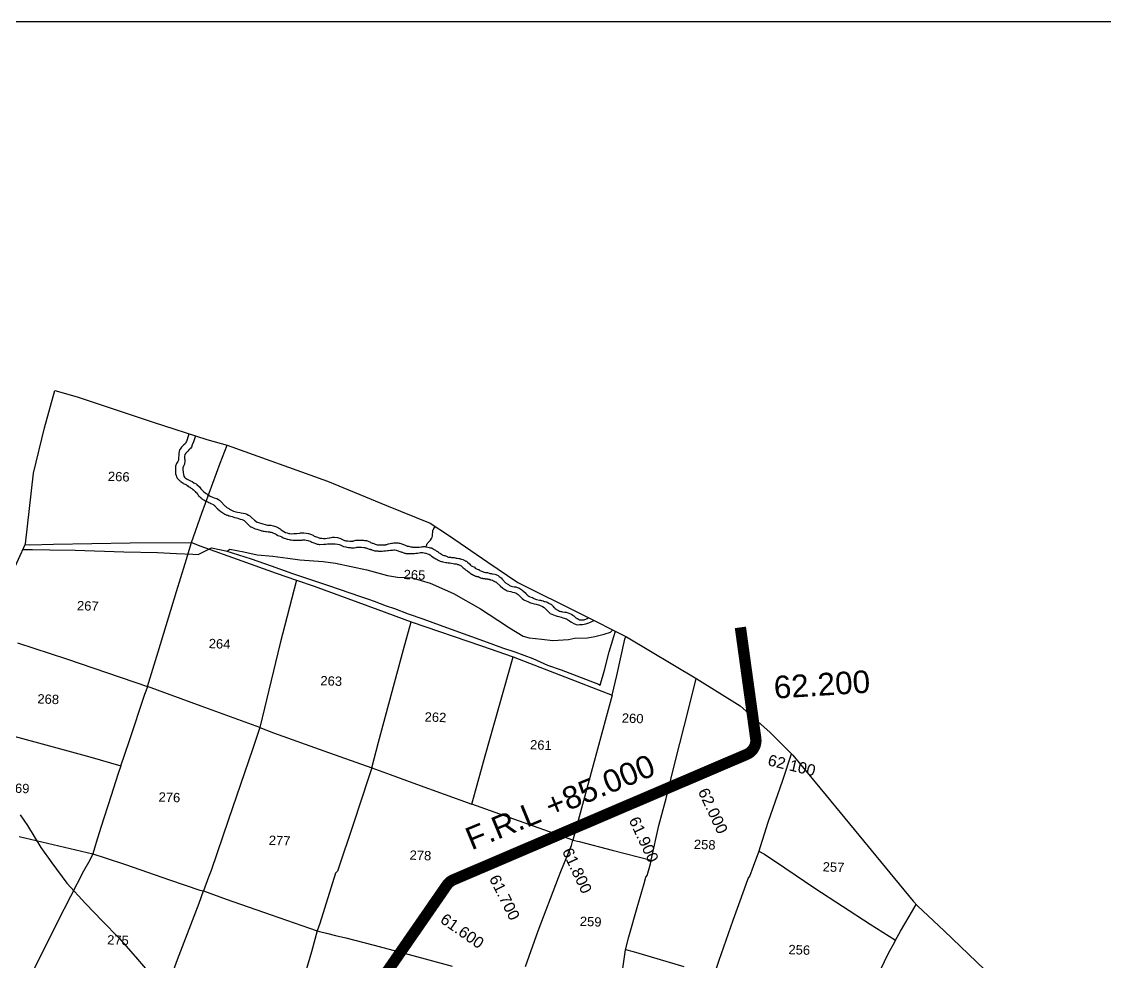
# Model space of a CAD drawing. Header units: inches. Extents: x 341797 to 347342, y 1572885 to 1580736.
# Drawn here: x 344591 to 346030, y 1579486 to 1580736 of the extents above; entities that cross this region are included whole.
import ezdxf

# ---------------------------------------------------------------- set-up
doc = ezdxf.new("R2010")
doc.units = ezdxf.units.IN
doc.header["$MEASUREMENT"] = 0
for name, color, linetype in [('BLOCK', 7, 'Continuous'), ('C LINE COO', 6, 'Continuous'), ('CART TRACK', 51, 'Continuous'), ('PLAT NOS', 6, 'Continuous'), ('PLATS', 6, 'Continuous'), ('ROADS', 2, 'Continuous'), ('STREAMS', 131, 'Continuous'), ('VB', 5, 'Continuous')]:
    doc.layers.add(name, color=color, linetype=linetype)
doc.styles.get("Standard").update_dxf_attribs({"font": 'arial.ttf'})

msp = doc.modelspace()

# ---------------------------------------------------------------- linework, layer by layer
at = {"layer": 'BLOCK', "color": 1, "const_width": 15}
msp.add_lwpolyline([(345545.5, 1579930.7), (345565.9, 1579783.1, -0.338066), (345554, 1579762), (345164.3, 1579595.3, 0.141255), (345155.7, 1579588.3), (345061.2, 1579451.6, 0.137777), (345057.7, 1579441.4), (345047.2, 1579259.5, 0.08756), (345048, 1579252.6), (345197.6, 1578754.8, 0.124025), (345202.6, 1578746.4), (345304.6, 1578644.4, 0.085916), (345310.1, 1578640.5), (345516.7, 1578542.6, -0.034885), (345519.2, 1578541.2), (345627.2, 1578470.2, 0.223091), (345644, 1578467.7), (345797.8, 1578514.6, 0.031626), (345800.2, 1578515.5), (345850.2, 1578538)], format="xyb", dxfattribs=at)
at = {"layer": 'BLOCK', "color": 2}
for p in [(345552.1, 1579882.6), (345565.8, 1579783.5), (345486.4, 1579733.1), (345394.5, 1579693.7), (345302.5, 1579654.4), (345210.6, 1579615.1), (345133.9, 1579556.7)]:
    msp.add_point(p, dxfattribs=at)
at = {"layer": 'C LINE COO', "color": 0}
msp.add_lwpolyline([(341796.7, 1580735.5), (341796.7, 1572884.9), (347341.6, 1572884.9), (347341.6, 1580735.5), (341796.7, 1580735.5)], dxfattribs=at)
at = {"layer": 'CART TRACK'}
for p, q in [((344863.7, 1580032.1), (344867.4, 1580034.5)), ((344867.4, 1580034.5), (344885.9, 1580031.1)), ((344885.9, 1580031.1), (344903.5, 1580027.3)), ((344903.5, 1580027.3), (344924.3, 1580025.2)), ((344924.3, 1580025.2), (344944.4, 1580022.7)), ((344944.4, 1580022.7), (344960.3, 1580020.6)), ((344960.3, 1580020.6), (344991.1, 1580018.4)), ((344991.1, 1580018.4), (345007.6, 1580016)), ((345007.6, 1580016), (345049.4, 1580007.2)), ((345049.4, 1580007.2), (345076.9, 1579999.7)), ((345076.9, 1579999.7), (345089.9, 1579997.3)), ((345089.9, 1579997.3), (345109.7, 1579996.7)), ((345109.7, 1579996.7), (345133.3, 1579989.5)), ((345133.3, 1579989.5), (345164.5, 1579975.8)), ((345164.5, 1579975.8), (345200.1, 1579955.3)), ((345200.1, 1579955.3), (345223.4, 1579940.1)), ((345223.4, 1579940.1), (345238.6, 1579930.1)), ((345238.6, 1579930.1), (345257.1, 1579919.2)), ((345257.1, 1579919.2), (345265.1, 1579916.8)), ((345265.1, 1579916.8), (345281.8, 1579914.9)), ((345317, 1579914.4), (345325.1, 1579916.5)), ((345325.1, 1579916.5), (345342.6, 1579916.7)), ((345342.6, 1579916.7), (345352.1, 1579918.8)), ((345352.1, 1579918.8), (345364.7, 1579921.5)), ((345364.7, 1579921.5), (345372.8, 1579924.4)), ((345372.8, 1579924.4), (345375.9, 1579927.3)), ((345281.8, 1579914.9), (345296.6, 1579913.3)), ((345296.6, 1579913.3), (345317, 1579914.4)), ((344589, 1579681.7), (344598.4, 1579667.4)), ((344598.4, 1579667.4), (344616.2, 1579638.4)), ((344616.2, 1579638.4), (344630.8, 1579617.9)), ((344630.8, 1579617.9), (344650.7, 1579590.8)), ((344650.7, 1579590.8), (344676.2, 1579563.4)), ((344676.2, 1579563.4), (344697.6, 1579540.8)), ((344697.6, 1579540.8), (344720.4, 1579517.9)), ((344720.4, 1579517.9), (344744.8, 1579489.7)), ((344744.8, 1579489.7), (344766, 1579465.2))]:
    msp.add_line(p, q, dxfattribs=at)
at = {"layer": 'PLATS', "color": 0}
for p, q in [((344854.4, 1580148.7), (344863.7, 1580172.7)), ((344830.3, 1580082.6), (344854.4, 1580148.7)), ((344816.2, 1580043.3), (344830.3, 1580082.6)), ((344595.7, 1580040.9), (344601.6, 1580040.5)), ((344601.6, 1580040.5), (344633.1, 1580041.1)), ((344633.1, 1580041.1), (344734.9, 1580043.1)), ((344734.9, 1580043.1), (344816.2, 1580043.3)), ((344807.9, 1580015.7), (344816.2, 1580043.3)), ((344816.2, 1580043.3), (344828.9, 1580038.6)), ((344828.9, 1580038.6), (344883.3, 1580019)), ((344883.3, 1580019), (344929, 1580002.8)), ((344796.3, 1579978.3), (344807.9, 1580015.7)), ((344929, 1580002.8), (344955.8, 1579993.5)), ((344955.8, 1579993.5), (344934.3, 1579909.6)), ((344955.8, 1579993.5), (344979.3, 1579985.5)), ((344772.2, 1579898.3), (344796.3, 1579978.3)), ((344979.3, 1579985.5), (345063.9, 1579954.5)), ((345063.9, 1579954.5), (345108.2, 1579937.9)), ((345098.1, 1579901.5), (345108.2, 1579937.9)), ((345108.2, 1579937.9), (345201.6, 1579906.1)), ((345391.9, 1579915), (345393.3, 1579918.4)), ((344585.1, 1579910.1), (344650.2, 1579888.7)), ((344934.3, 1579909.6), (344907, 1579797.7)), ((345078.6, 1579828.9), (345098.1, 1579901.5)), ((345201.6, 1579906.1), (345243.5, 1579891.5)), ((345381.2, 1579866.9), (345391.9, 1579915)), ((344650.2, 1579888.7), (344757.9, 1579852.1)), ((344757.9, 1579852.1), (344772.2, 1579898.3)), ((345206.6, 1579760), (345243.5, 1579891.5)), ((345243.5, 1579891.5), (345334, 1579856.6)), ((345375.2, 1579840.8), (345381.2, 1579866.9)), ((345476.6, 1579821.4), (345486.7, 1579862.8)), ((344754.6, 1579841.9), (344758.3, 1579852)), ((344829.1, 1579825.9), (344757.9, 1579852.1)), ((345334, 1579856.6), (345375.2, 1579840.8)), ((344733.6, 1579779.1), (344754.6, 1579841.9)), ((345065, 1579778.1), (345078.6, 1579828.9)), ((345375.2, 1579840.8), (345367.2, 1579811.3)), ((344907, 1579797.7), (344829.1, 1579825.9)), ((345459.5, 1579753.9), (345476.6, 1579821.4)), ((345367.2, 1579811.3), (345350.1, 1579747.8)), ((344558.6, 1579792.1), (344613.1, 1579777.2)), ((344907, 1579797.7), (344897.6, 1579768.3)), ((344907, 1579797.7), (344925.5, 1579790.7)), ((344925.5, 1579790.7), (344992.1, 1579766.7)), ((344613.1, 1579777.2), (344681.2, 1579758.5)), ((344722.6, 1579746.8), (344733.6, 1579779.1)), ((345056, 1579743.9), (345065, 1579778.1)), ((344681.2, 1579758.5), (344722.6, 1579746.8)), ((344897.6, 1579768.3), (344865.5, 1579675.4)), ((344992.1, 1579766.7), (345056, 1579743.9)), ((345188.9, 1579696), (345206.6, 1579760)), ((345601.8, 1579727.9), (345613.4, 1579762.7)), ((344722.6, 1579746.8), (344718.5, 1579735)), ((345056, 1579743.9), (345051.5, 1579730.7)), ((345056, 1579743.9), (345080.2, 1579735.4)), ((345350.1, 1579747.8), (345322.9, 1579647.9)), ((345447, 1579703.5), (345459.5, 1579753.9)), ((344718.5, 1579735), (344709.7, 1579707.2)), ((345051.5, 1579730.7), (345031.4, 1579670.3)), ((345080.2, 1579735.4), (345115.4, 1579722.4)), ((345115.4, 1579722.4), (345188.9, 1579696)), ((345582.5, 1579671.7), (345601.8, 1579727.9)), ((344709.7, 1579707.2), (344696, 1579664.8)), ((345437.3, 1579667.5), (345447, 1579703.5)), ((345238.3, 1579678.3), (345188.9, 1579696)), ((344865.5, 1579675.4), (344842.5, 1579607.6)), ((345322.9, 1579647.9), (345238.3, 1579678.3)), ((345569.9, 1579632.6), (345582.5, 1579671.7)), ((344696, 1579664.8), (344690, 1579644.9)), ((345031.4, 1579670.3), (345010.3, 1579606.6)), ((345427, 1579621.3), (345437.3, 1579667.5)), ((344587.5, 1579653), (344685.2, 1579630)), ((344690, 1579644.9), (344685.2, 1579630)), ((345321.1, 1579640.9), (345322.9, 1579647.9)), ((345322.9, 1579647.9), (345331.4, 1579646.3)), ((345331.4, 1579646.3), (345375.3, 1579634.5)), ((344685.2, 1579630), (344681.3, 1579621.2)), ((344685.2, 1579630), (344701.8, 1579624.5)), ((345307, 1579606.3), (345321.1, 1579640.9)), ((345375.3, 1579634.5), (345427, 1579621.3)), ((345562.8, 1579613.3), (345569.9, 1579632.6)), ((345570.2, 1579633.4), (345577.5, 1579629.3)), ((345577.5, 1579629.3), (345604.6, 1579611.3)), ((344681.3, 1579621.2), (344672.9, 1579606.8)), ((344701.8, 1579624.5), (344728.8, 1579615.5)), ((344728.8, 1579615.5), (344787.2, 1579595.2)), ((345421.8, 1579601.1), (345426.1, 1579616.4)), ((345426.1, 1579616.4), (345427, 1579621.3)), ((345558, 1579600.2), (345562.8, 1579613.3)), ((344672.9, 1579606.8), (344638.3, 1579539.5)), ((344839.1, 1579598.9), (344832.5, 1579580.5)), ((344842.5, 1579607.6), (344839.1, 1579598.9)), ((345007.7, 1579604.1), (344986.8, 1579537.4)), ((345010.3, 1579606.6), (345007.7, 1579604.1)), ((345303.7, 1579598.2), (345307, 1579606.3)), ((345417.7, 1579590.5), (345420.1, 1579598.7)), ((345420.1, 1579598.7), (345421.8, 1579601.1)), ((345556, 1579596.9), (345558, 1579600.2)), ((345604.6, 1579611.3), (345644.2, 1579584.3)), ((344787.2, 1579595.2), (344827.6, 1579581.7)), ((345277, 1579527.3), (345303.7, 1579598.2)), ((345408.4, 1579558.4), (345417.7, 1579590.5)), ((345551, 1579583.3), (345556, 1579596.9)), ((345644.2, 1579584.3), (345717.9, 1579536.3)), ((344826.7, 1579564.4), (344832.5, 1579580.5)), ((344827.6, 1579581.7), (344832.5, 1579580.5)), ((344832.5, 1579580.5), (344862.6, 1579569.5)), ((345536.1, 1579541.5), (345551, 1579583.3)), ((344797.9, 1579489.5), (344826.7, 1579564.4)), ((344862.6, 1579569.5), (344922.1, 1579548.9)), ((345397.4, 1579519.5), (345408.4, 1579558.4)), ((345769.5, 1579546.7), (345778.8, 1579562.7)), ((344922.1, 1579548.9), (344983.5, 1579527.4)), ((345517.5, 1579488.5), (345536.1, 1579541.5)), ((345758.1, 1579527.2), (345769.5, 1579546.7)), ((344638.3, 1579539.5), (344600, 1579461.9)), ((344983.5, 1579527.4), (344975.6, 1579499.5)), ((344986.8, 1579537.4), (344983.5, 1579527.4)), ((344983.5, 1579527.4), (344986.4, 1579526.6)), ((345260, 1579480), (345277, 1579527.3)), ((345717.9, 1579536.3), (345751.4, 1579514.9)), ((345751.4, 1579514.9), (345758.1, 1579527.2)), ((344986.4, 1579526.6), (344995.8, 1579524.6)), ((344995.8, 1579524.6), (345007.8, 1579521.4)), ((345007.8, 1579521.4), (345021.3, 1579518.3)), ((345021.3, 1579518.3), (345057.2, 1579509)), ((345392.9, 1579502.2), (345397.4, 1579519.5)), ((345742.4, 1579497.7), (345750.5, 1579513.1)), ((345750.5, 1579513.1), (345751.4, 1579514.9)), ((344975.6, 1579499.5), (344953.8, 1579424.8)), ((345057.2, 1579509), (345105.7, 1579496.1)), ((345384.1, 1579440.4), (345392.9, 1579502.2)), ((345393, 1579502.8), (345403.2, 1579500.2)), ((345403.2, 1579500.2), (345470.5, 1579480.3)), ((344766, 1579404), (344797.9, 1579489.5)), ((345105.7, 1579496.1), (345162.7, 1579480.6)), ((345510.2, 1579467.7), (345517.5, 1579488.5)), ((345731.8, 1579475.5), (345742.4, 1579497.7))]:
    msp.add_line(p, q, dxfattribs=at)
at = {"layer": 'ROADS', "color": 1}
for p, q in [((344592.7, 1580034.3), (344605.1, 1580034.1)), ((344605.1, 1580034.1), (344628.3, 1580033.8)), ((344628.3, 1580033.8), (344662.1, 1580033.3)), ((344662.1, 1580033.3), (344726.7, 1580031.3)), ((344726.7, 1580031.3), (344771.3, 1580030.1)), ((344825.3, 1580027.5), (344843, 1580036.4)), ((344843, 1580036.4), (344861.9, 1580032.6)), ((344861.9, 1580032.6), (344895.8, 1580021.9)), ((344771.3, 1580030.1), (344796.6, 1580028.9)), ((344796.6, 1580028.9), (344818.1, 1580027.8)), ((344818.1, 1580027.8), (344825.3, 1580027.5)), ((344895.8, 1580021.9), (344922.1, 1580012.4)), ((344922.1, 1580012.4), (344950.5, 1580002.1)), ((344950.5, 1580002.1), (344998.5, 1579986.4)), ((344998.5, 1579986.4), (345040.9, 1579971.9)), ((345040.9, 1579971.9), (345051.5, 1579968.3)), ((345051.5, 1579968.3), (345059.1, 1579965.5)), ((345059.1, 1579965.5), (345075.1, 1579959.4)), ((345075.1, 1579959.4), (345085.9, 1579955.7)), ((345085.9, 1579955.7), (345104.3, 1579948.9)), ((345104.3, 1579948.9), (345123.8, 1579942.1)), ((345123.8, 1579942.1), (345150.2, 1579932.1)), ((345150.2, 1579932.1), (345188.5, 1579918.5)), ((345188.5, 1579918.5), (345209.1, 1579910.9)), ((345371.2, 1579898.1), (345377.3, 1579918.8)), ((345377.3, 1579918.8), (345379.4, 1579925.5)), ((345209.1, 1579910.9), (345229.3, 1579903.5)), ((345229.3, 1579903.5), (345245.9, 1579898.1)), ((345245.9, 1579898.1), (345269.7, 1579889.2)), ((345269.7, 1579889.2), (345289.2, 1579880.7)), ((345364.9, 1579873.7), (345371.2, 1579898.1)), ((345289.2, 1579880.7), (345307.3, 1579874.2)), ((345307.3, 1579874.2), (345333.9, 1579864.1)), ((345359.2, 1579854.1), (345364.9, 1579873.7)), ((345333.9, 1579864.1), (345356.9, 1579855.4)), ((345356.9, 1579855.4), (345359.2, 1579854.1))]:
    msp.add_line(p, q, dxfattribs=at)
at = {"layer": 'STREAMS'}
for p, q in [((344808, 1580174.7), (344805.8, 1580172.6)), ((344808.8, 1580176.2), (344808, 1580174.7)), ((344809.6, 1580177.8), (344808.8, 1580176.2)), ((344810.8, 1580180.5), (344809.6, 1580177.8)), ((344813, 1580188), (344810.8, 1580180.5)), ((344818.9, 1580177.3), (344817.4, 1580173.1)), ((344821.9, 1580185.1), (344818.9, 1580177.3)), ((344799.7, 1580162), (344799.5, 1580159.5)), ((344800.1, 1580164.5), (344799.7, 1580162)), ((344800.6, 1580166.7), (344800.1, 1580164.5)), ((344801.3, 1580167.6), (344800.6, 1580166.7)), ((344803, 1580170), (344801.3, 1580167.6)), ((344804.1, 1580171.1), (344803, 1580170)), ((344805.8, 1580172.6), (344804.1, 1580171.1)), ((344807.6, 1580160.3), (344807.2, 1580157.9)), ((344809, 1580162.1), (344807.6, 1580160.3)), ((344810.2, 1580163.4), (344809, 1580162.1)), ((344811.7, 1580164.9), (344810.2, 1580163.4)), ((344812.9, 1580166.4), (344811.7, 1580164.9)), ((344813.7, 1580166.9), (344812.9, 1580166.4)), ((344814.4, 1580167.8), (344813.7, 1580166.9)), ((344815.4, 1580169), (344814.4, 1580167.8)), ((344816.2, 1580170.2), (344815.4, 1580169)), ((344817.4, 1580173.1), (344816.2, 1580170.2)), ((344795.6, 1580146.3), (344795.3, 1580145)), ((344796.2, 1580147.3), (344795.6, 1580146.3)), ((344796.7, 1580148.6), (344796.2, 1580147.3)), ((344798.1, 1580151), (344796.7, 1580148.6)), ((344799, 1580153.1), (344798.1, 1580151)), ((344799.5, 1580159.5), (344799, 1580155.8)), ((344799, 1580155.8), (344799, 1580153.1)), ((344806.9, 1580147.4), (344806, 1580144.8)), ((344807.6, 1580152.2), (344806.9, 1580147.4)), ((344807.2, 1580157.9), (344807.1, 1580156.7)), ((344807.1, 1580156.7), (344807.3, 1580155.1)), ((344807.3, 1580155.1), (344807.4, 1580153.9)), ((344807.4, 1580153.9), (344807.6, 1580152.2)), ((344795.3, 1580145), (344795.1, 1580141.9)), ((344795.1, 1580141.9), (344795.1, 1580139.8)), ((344795.1, 1580139.8), (344795.1, 1580137.4)), ((344795.1, 1580137.4), (344795.2, 1580135.6)), ((344795.2, 1580135.6), (344795.3, 1580134.6)), ((344795.3, 1580134.6), (344796.2, 1580132.6)), ((344796.2, 1580132.6), (344796.6, 1580130.9)), ((344806, 1580144.8), (344804.9, 1580142.9)), ((344804.9, 1580142.9), (344804.9, 1580141.1)), ((344804.9, 1580141.1), (344804.9, 1580140.3)), ((344804.9, 1580140.3), (344805.2, 1580136.7)), ((344805.2, 1580136.7), (344805.8, 1580133.9)), ((344805.8, 1580133.9), (344806.2, 1580131.6)), ((344806.2, 1580131.6), (344807.2, 1580130.5)), ((344796.6, 1580130.9), (344797, 1580130.2)), ((344797, 1580130.2), (344797.5, 1580129.1)), ((344797.5, 1580129.1), (344797.8, 1580128.6)), ((344797.8, 1580128.6), (344798.7, 1580127.7)), ((344798.7, 1580127.7), (344800.1, 1580126.3)), ((344800.1, 1580126.3), (344800.8, 1580125.4)), ((344800.8, 1580125.4), (344801.7, 1580124.9)), ((344801.7, 1580124.9), (344802.1, 1580124.5)), ((344802.1, 1580124.5), (344804.5, 1580122.8)), ((344804.5, 1580122.8), (344805.7, 1580122.2)), ((344805.7, 1580122.2), (344806.4, 1580121.6)), ((344806.4, 1580121.6), (344807.8, 1580121.1)), ((344807.2, 1580130.5), (344808.2, 1580129.6)), ((344807.8, 1580121.1), (344809.6, 1580120)), ((344808.2, 1580129.6), (344809.4, 1580128.5)), ((344809.4, 1580128.5), (344810.7, 1580127.7)), ((344809.6, 1580120), (344810.3, 1580119.4)), ((344810.3, 1580119.4), (344810.9, 1580119)), ((344810.7, 1580127.7), (344815.3, 1580125.3)), ((344810.9, 1580119), (344812.2, 1580118)), ((344812.2, 1580118), (344813.2, 1580117.4)), ((344813.2, 1580117.4), (344815, 1580116.4)), ((344815.3, 1580125.3), (344817.3, 1580124.4)), ((344817.3, 1580124.4), (344819.6, 1580122.8)), ((344819.6, 1580122.8), (344820.6, 1580122.4)), ((344820.6, 1580122.4), (344822.8, 1580121.4)), ((344822.8, 1580121.4), (344823.7, 1580120.7)), ((344823.7, 1580120.7), (344827, 1580117.4)), ((344827, 1580117.4), (344828.1, 1580115.9)), ((344815, 1580116.4), (344815.6, 1580115.8)), ((344815.6, 1580115.8), (344816.9, 1580115.2)), ((344816.9, 1580115.2), (344817.6, 1580114.5)), ((344817.6, 1580114.5), (344817.9, 1580114.1)), ((344817.9, 1580114.1), (344818.7, 1580113.7)), ((344818.7, 1580113.7), (344819.5, 1580113)), ((344819.5, 1580113), (344819.8, 1580112.7)), ((344819.8, 1580112.7), (344821.4, 1580111.2)), ((344821.4, 1580111.2), (344822.3, 1580110.1)), ((344822.3, 1580110.1), (344822.9, 1580109.3)), ((344822.9, 1580109.3), (344824.5, 1580107.6)), ((344824.5, 1580107.6), (344825.2, 1580106.6)), ((344825.2, 1580106.6), (344825.9, 1580105.7)), ((344825.9, 1580105.7), (344826.2, 1580105.2)), ((344826.2, 1580105.2), (344827.1, 1580104.6)), ((344827.1, 1580104.6), (344827.9, 1580103.9)), ((344827.9, 1580103.9), (344829.5, 1580102.3)), ((344828.1, 1580115.9), (344829, 1580114.7)), ((344829, 1580114.7), (344830.6, 1580112.9)), ((344830.6, 1580112.9), (344831.3, 1580112)), ((344831.3, 1580112), (344832.6, 1580110.9)), ((344832.6, 1580110.9), (344835.7, 1580108.5)), ((344835.7, 1580108.5), (344836.6, 1580108)), ((344836.6, 1580108), (344837.8, 1580107.1)), ((344837.8, 1580107.1), (344839.8, 1580106.1)), ((344839.8, 1580106.1), (344841.4, 1580104.9)), ((344841.4, 1580104.9), (344844.2, 1580103.7)), ((344844.2, 1580103.7), (344846.7, 1580102.7)), ((344846.7, 1580102.7), (344849.9, 1580102.1)), ((344829.5, 1580102.3), (344830.2, 1580101.5)), ((344830.2, 1580101.5), (344830.9, 1580101)), ((344830.9, 1580101), (344831.5, 1580100.7)), ((344831.5, 1580100.7), (344832.6, 1580100.2)), ((344832.6, 1580100.2), (344833, 1580099.9)), ((344833, 1580099.9), (344833.7, 1580099.4)), ((344833.7, 1580099.4), (344834.6, 1580098.8)), ((344834.6, 1580098.8), (344836.1, 1580098.3)), ((344836.1, 1580098.3), (344836.7, 1580098)), ((344836.7, 1580098), (344838.1, 1580097.4)), ((344838.1, 1580097.4), (344839.3, 1580096.7)), ((344839.3, 1580096.7), (344840.6, 1580096.2)), ((344840.6, 1580096.2), (344841.2, 1580095.9)), ((344841.2, 1580095.9), (344842.3, 1580095.5)), ((344842.3, 1580095.5), (344844.3, 1580094.6)), ((344844.3, 1580094.6), (344845.4, 1580093.8)), ((344845.4, 1580093.8), (344845.7, 1580093.4)), ((344845.7, 1580093.4), (344846.5, 1580092.9)), ((344846.5, 1580092.9), (344847.1, 1580092.4)), ((344847.1, 1580092.4), (344847.5, 1580092)), ((344847.5, 1580092), (344848.6, 1580091)), ((344848.6, 1580091), (344849.4, 1580089.9)), ((344849.4, 1580089.9), (344850.2, 1580089.1)), ((344849.9, 1580102.1), (344852.4, 1580100.6)), ((344850.2, 1580089.1), (344850.8, 1580088.5)), ((344850.8, 1580088.5), (344851.5, 1580087.8)), ((344852.4, 1580100.6), (344853.5, 1580099.8)), ((344853.5, 1580099.8), (344854.8, 1580098.2)), ((344854.8, 1580098.2), (344855.8, 1580097.5)), ((344855.8, 1580097.5), (344860.5, 1580092.4)), ((344860.5, 1580092.4), (344861.5, 1580091.6)), ((344861.5, 1580091.6), (344862.7, 1580090.6)), ((344862.7, 1580090.6), (344863.2, 1580090.2)), ((344863.2, 1580090.2), (344865.8, 1580088.6)), ((344865.8, 1580088.6), (344867, 1580087.9)), ((344851.5, 1580087.8), (344853.2, 1580086.4)), ((344853.2, 1580086.4), (344853.7, 1580085.9)), ((344853.7, 1580085.9), (344854.9, 1580084.9)), ((344854.9, 1580084.9), (344855.2, 1580084.5)), ((344855.2, 1580084.5), (344857.9, 1580082.7)), ((344857.9, 1580082.7), (344859.4, 1580082)), ((344859.4, 1580082), (344860.9, 1580081.1)), ((344860.9, 1580081.1), (344863.4, 1580080)), ((344863.4, 1580080), (344864.6, 1580079.7)), ((344864.6, 1580079.7), (344866.2, 1580079.1)), ((344866.2, 1580079.1), (344867, 1580078.8)), ((344867, 1580087.9), (344872.4, 1580085.3)), ((344867, 1580078.8), (344870.3, 1580078)), ((344870.3, 1580078), (344872.5, 1580077.1)), ((344872.4, 1580085.3), (344875.5, 1580084.3)), ((344872.5, 1580077.1), (344874.1, 1580076.8)), ((344874.1, 1580076.8), (344876.2, 1580076.2)), ((344875.5, 1580084.3), (344877.5, 1580083.7)), ((344876.2, 1580076.2), (344877.9, 1580075.8)), ((344877.5, 1580083.7), (344880.5, 1580083.2)), ((344877.9, 1580075.8), (344880.9, 1580074.6)), ((344880.5, 1580083.2), (344882.5, 1580083)), ((344880.9, 1580074.6), (344883.6, 1580074.1)), ((344882.5, 1580083), (344887.7, 1580082.1)), ((344883.6, 1580074.1), (344884.4, 1580073.6)), ((344884.4, 1580073.6), (344886.2, 1580072.5)), ((344887.7, 1580082.1), (344890, 1580081.1)), ((344890, 1580081.1), (344892.1, 1580079.9)), ((344892.1, 1580079.9), (344894.1, 1580078.7)), ((344894.1, 1580078.7), (344896.2, 1580076.8)), ((344896.2, 1580076.8), (344900.2, 1580073.2)), ((344886.2, 1580072.5), (344887.8, 1580071.3)), ((344887.8, 1580071.3), (344890.8, 1580068.1)), ((344890.8, 1580068.1), (344892.1, 1580066.8)), ((344892.1, 1580066.8), (344892.9, 1580065.9)), ((344892.9, 1580065.9), (344895, 1580064.4)), ((344895, 1580064.4), (344895.7, 1580064.1)), ((344895.7, 1580064.1), (344897.3, 1580063.4)), ((344897.3, 1580063.4), (344899.2, 1580062.6)), ((344899.2, 1580062.6), (344900.9, 1580061.6)), ((344900.2, 1580073.2), (344902, 1580071.7)), ((344900.9, 1580061.6), (344903.1, 1580061)), ((344902, 1580071.7), (344903.6, 1580070.6)), ((344903.1, 1580061), (344904.5, 1580060.6)), ((344903.6, 1580070.6), (344906.7, 1580069.5)), ((344904.5, 1580060.6), (344905.9, 1580060.1)), ((344905.9, 1580060.1), (344907.5, 1580059.7)), ((344906.7, 1580069.5), (344911, 1580068.1)), ((344907.5, 1580059.7), (344909.4, 1580059.1)), ((344911, 1580068.1), (344914.3, 1580067.2)), ((344914.3, 1580067.2), (344917.4, 1580066.7)), ((344917.4, 1580066.7), (344920.1, 1580066.4)), ((344920.1, 1580066.4), (344921.7, 1580066.3)), ((344921.7, 1580066.3), (344925, 1580065.6)), ((344925, 1580065.6), (344926.8, 1580065)), ((344926.8, 1580065), (344929.5, 1580064.5)), ((344929.5, 1580064.5), (344932.2, 1580062.9)), ((344932.2, 1580062.9), (344933.3, 1580062)), ((344933.3, 1580062), (344934.3, 1580061.5)), ((344934.3, 1580061.5), (344935.6, 1580060.5)), ((344935.6, 1580060.5), (344939.1, 1580058.3)), ((345137.1, 1580059.6), (345137.5, 1580060.8)), ((345137.1, 1580058.7), (345137.1, 1580059.6)), ((345137.5, 1580060.8), (345138.1, 1580061.5)), ((345138.1, 1580061.5), (345138.5, 1580062.2)), ((345138.5, 1580062.2), (345140.2, 1580064.7)), ((344909.4, 1580059.1), (344910.5, 1580058.9)), ((344910.5, 1580058.9), (344911.7, 1580058.7)), ((344911.7, 1580058.7), (344913, 1580058.4)), ((344913, 1580058.4), (344914.7, 1580058.2)), ((344914.7, 1580058.2), (344916.2, 1580058)), ((344916.2, 1580058), (344918.1, 1580057.8)), ((344918.1, 1580057.8), (344919.2, 1580057.8)), ((344919.2, 1580057.8), (344920.1, 1580057.6)), ((344920.1, 1580057.6), (344921.1, 1580057.4)), ((344921.1, 1580057.4), (344921.6, 1580057.2)), ((344921.6, 1580057.2), (344922.1, 1580057)), ((344922.1, 1580057), (344923.4, 1580056.8)), ((344923.4, 1580056.8), (344925.3, 1580055.9)), ((344925.3, 1580055.9), (344927.8, 1580055)), ((344927.8, 1580055), (344929.2, 1580054)), ((344929.2, 1580054), (344931.2, 1580053)), ((344931.2, 1580053), (344934.1, 1580051.7)), ((344934.1, 1580051.7), (344936.3, 1580050.8)), ((344936.3, 1580050.8), (344938.1, 1580049.6)), ((344938.1, 1580049.6), (344939.3, 1580049.3)), ((344939.1, 1580058.3), (344941.4, 1580056.6)), ((344939.3, 1580049.3), (344941.1, 1580048.8)), ((344941.1, 1580048.8), (344942.3, 1580048.5)), ((344941.4, 1580056.6), (344943.4, 1580056.2)), ((344942.3, 1580048.5), (344943.3, 1580048)), ((344943.3, 1580048), (344944.4, 1580047.8)), ((344943.4, 1580056.2), (344945.6, 1580055.6)), ((344944.4, 1580047.8), (344946.2, 1580047.4)), ((344945.6, 1580055.6), (344947.2, 1580055.4)), ((344946.2, 1580047.4), (344947.6, 1580047.2)), ((344947.2, 1580055.4), (344949.2, 1580055.1)), ((344947.6, 1580047.2), (344948.7, 1580047)), ((344948.7, 1580047), (344951.1, 1580046.7)), ((344949.2, 1580055.1), (344952.3, 1580055.4)), ((344951.1, 1580046.7), (344953.2, 1580046.7)), ((344952.3, 1580055.4), (344953.8, 1580055.3)), ((344953.2, 1580046.7), (344955.4, 1580046.8)), ((344953.8, 1580055.3), (344956.2, 1580055.6)), ((344955.4, 1580046.8), (344957.2, 1580046.7)), ((344956.2, 1580055.6), (344960.2, 1580056)), ((344957.2, 1580046.7), (344958.5, 1580046.6)), ((344958.5, 1580046.6), (344962.9, 1580046.8)), ((344960.2, 1580056), (344961.4, 1580056.2)), ((344961.4, 1580056.2), (344964.1, 1580056.2)), ((344962.9, 1580046.8), (344964.1, 1580046.9)), ((344964.1, 1580056.2), (344965.6, 1580056.2)), ((344964.1, 1580046.9), (344965.5, 1580047)), ((344965.5, 1580047), (344966.9, 1580047)), ((344965.6, 1580056.2), (344971.8, 1580055.5)), ((344966.9, 1580047), (344968.7, 1580046.7)), ((344968.7, 1580046.7), (344970.9, 1580046.1)), ((344970.9, 1580046.1), (344972.2, 1580045.7)), ((344971.8, 1580055.5), (344974.4, 1580054.6)), ((344972.2, 1580045.7), (344973.9, 1580045.2)), ((344973.9, 1580045.2), (344975.1, 1580044.6)), ((344974.4, 1580054.6), (344978, 1580053.1)), ((344978, 1580053.1), (344979.2, 1580052.1)), ((344979.2, 1580052.1), (344983.6, 1580050.6)), ((344983.6, 1580050.6), (344986.8, 1580049.4)), ((344986.8, 1580049.4), (344989.6, 1580049.1)), ((344989.6, 1580049.1), (344991.8, 1580048.8)), ((344991.8, 1580048.8), (344994.2, 1580048.9)), ((344994.2, 1580048.9), (344996.6, 1580049.4)), ((344996.6, 1580049.4), (344999.4, 1580049.7)), ((344999.4, 1580049.7), (345000.3, 1580049.9)), ((345000.3, 1580049.9), (345003.5, 1580050.5)), ((345003.5, 1580050.5), (345005.1, 1580050.4)), ((345005.1, 1580050.4), (345006.3, 1580050.4)), ((345006.3, 1580050.4), (345010.2, 1580050.2)), ((345010.2, 1580050.2), (345011.7, 1580049.9)), ((345011.7, 1580049.9), (345013.5, 1580049.4)), ((345013.5, 1580049.4), (345014.4, 1580048.9)), ((345014.4, 1580048.9), (345016.3, 1580047.8)), ((345016.3, 1580047.8), (345017.2, 1580047.5)), ((345017.2, 1580047.5), (345019.8, 1580046.3)), ((345019.8, 1580046.3), (345020.2, 1580046.2)), ((345020.2, 1580046.2), (345021.5, 1580045.9)), ((345021.5, 1580045.9), (345022.1, 1580045.8)), ((345022.1, 1580045.8), (345023, 1580045.7)), ((345023, 1580045.7), (345023.9, 1580045.5)), ((345023.9, 1580045.5), (345026.8, 1580045.3)), ((345026.8, 1580045.3), (345028.1, 1580045.3)), ((345028.1, 1580045.3), (345029.4, 1580045.3)), ((345029.4, 1580045.3), (345030.5, 1580045.4)), ((345030.5, 1580045.4), (345031.2, 1580045.5)), ((345031.2, 1580045.5), (345032.2, 1580045.8)), ((345032.2, 1580045.8), (345034.9, 1580046.4)), ((345034.9, 1580046.4), (345037.9, 1580046.4)), ((345037.9, 1580046.4), (345039.1, 1580046.5)), ((345039.1, 1580046.5), (345040.5, 1580046.7)), ((345040.5, 1580046.7), (345043.2, 1580046.8)), ((345043.2, 1580046.8), (345045, 1580046.5)), ((345045, 1580046.5), (345046.4, 1580046.3)), ((345046.4, 1580046.3), (345048.7, 1580046.1)), ((345048.7, 1580046.1), (345050, 1580045.8)), ((345050, 1580045.8), (345052, 1580044.6)), ((345132.2, 1580044.6), (345134, 1580046.4)), ((345134, 1580046.4), (345135.1, 1580048.6)), ((345135.1, 1580048.6), (345135.5, 1580049.3)), ((345135.5, 1580049.3), (345136.3, 1580051.1)), ((345136.3, 1580051.1), (345136.5, 1580052.1)), ((345136.5, 1580052.1), (345136.7, 1580054)), ((345136.7, 1580054), (345137, 1580057.8)), ((345137, 1580057.8), (345137.1, 1580058.7)), ((344975.1, 1580044.6), (344976.4, 1580044)), ((344976.4, 1580044), (344977.4, 1580043.5)), ((344977.4, 1580043.5), (344980.1, 1580042.5)), ((344980.1, 1580042.5), (344983.4, 1580041.3)), ((344983.4, 1580041.3), (344984.8, 1580041.1)), ((344984.8, 1580041.1), (344985.8, 1580041)), ((344985.8, 1580041), (344987.1, 1580041)), ((344987.1, 1580041), (344992.1, 1580041.1)), ((344992.1, 1580041.1), (344994.9, 1580041.2)), ((344994.9, 1580041.2), (344997.2, 1580041.6)), ((344997.2, 1580041.6), (344999.1, 1580041.8)), ((344999.1, 1580041.8), (345001.9, 1580041.7)), ((345001.9, 1580041.7), (345003.4, 1580041.8)), ((345003.4, 1580041.8), (345005.2, 1580041.7)), ((345005.2, 1580041.7), (345007.2, 1580041.6)), ((345007.2, 1580041.6), (345010.2, 1580041.1)), ((345010.2, 1580041.1), (345012.4, 1580040.8)), ((345012.4, 1580040.8), (345014.1, 1580040.2)), ((345014.1, 1580040.2), (345015.6, 1580039.4)), ((345015.6, 1580039.4), (345018.5, 1580038.2)), ((345018.5, 1580038.2), (345021.3, 1580037.7)), ((345021.3, 1580037.7), (345022.7, 1580037.5)), ((345022.7, 1580037.5), (345025.1, 1580037)), ((345025.1, 1580037), (345027.1, 1580036.8)), ((345027.1, 1580036.8), (345028.6, 1580036.5)), ((345028.6, 1580036.5), (345030.5, 1580036.4)), ((345030.5, 1580036.4), (345032.6, 1580036.6)), ((345032.6, 1580036.6), (345035.1, 1580036.9)), ((345035.1, 1580036.9), (345036.2, 1580037.1)), ((345036.2, 1580037.1), (345037.9, 1580037.4)), ((345037.9, 1580037.4), (345039, 1580037.4)), ((345039, 1580037.4), (345040.7, 1580037.3)), ((345040.7, 1580037.3), (345042.2, 1580037.1)), ((345042.2, 1580037.1), (345045.2, 1580036.8)), ((345045.2, 1580036.8), (345046.3, 1580036.7)), ((345046.3, 1580036.7), (345047.1, 1580036.5)), ((345047.1, 1580036.5), (345047.4, 1580036.4)), ((345047.4, 1580036.4), (345048.4, 1580036.2)), ((345048.4, 1580036.2), (345049.3, 1580035.9)), ((345049.3, 1580035.9), (345052.4, 1580034.7)), ((345052, 1580044.6), (345053.3, 1580044.2)), ((345052.4, 1580034.7), (345053.6, 1580034.6)), ((345053.3, 1580044.2), (345054.1, 1580043.8)), ((345053.6, 1580034.6), (345054.4, 1580034.3)), ((345054.1, 1580043.8), (345054.4, 1580043.6)), ((345054.4, 1580043.6), (345056.4, 1580042.8)), ((345054.4, 1580034.3), (345055.3, 1580034)), ((345055.3, 1580034), (345056, 1580033.9)), ((345056, 1580033.9), (345058.6, 1580032.9)), ((345056.4, 1580042.8), (345057.5, 1580042.6)), ((345057.5, 1580042.6), (345058.5, 1580042.2)), ((345058.5, 1580042.2), (345059.3, 1580041.8)), ((345058.6, 1580032.9), (345059.5, 1580032.6)), ((345059.3, 1580041.8), (345060.5, 1580041.3)), ((345059.5, 1580032.6), (345060.3, 1580032.5)), ((345060.3, 1580032.5), (345061.3, 1580032.3)), ((345060.5, 1580041.3), (345061.5, 1580041)), ((345061.3, 1580032.3), (345062.6, 1580032.3)), ((345061.5, 1580041), (345063.1, 1580040.6)), ((345062.6, 1580032.3), (345063.4, 1580032.3)), ((345063.1, 1580040.6), (345064.7, 1580040.4)), ((345063.4, 1580032.3), (345064.1, 1580032.2)), ((345064.1, 1580032.2), (345064.8, 1580032.1)), ((345064.7, 1580040.4), (345066.1, 1580040.4)), ((345064.8, 1580032.1), (345068.3, 1580031.9)), ((345066.1, 1580040.4), (345067.5, 1580040.3)), ((345067.5, 1580040.3), (345068.5, 1580040.3)), ((345068.3, 1580031.9), (345069.9, 1580032.1)), ((345068.5, 1580040.3), (345071.8, 1580040.5)), ((345069.9, 1580032.1), (345072, 1580032.3)), ((345071.8, 1580040.5), (345074.5, 1580040.6)), ((345072, 1580032.3), (345073.9, 1580032.5)), ((345073.9, 1580032.5), (345076.6, 1580032.8)), ((345074.5, 1580040.6), (345075.1, 1580040.7)), ((345075.1, 1580040.7), (345076.1, 1580041)), ((345076.1, 1580041), (345076.8, 1580041.3)), ((345076.6, 1580032.8), (345078.2, 1580033)), ((345076.8, 1580041.3), (345077.9, 1580041.6)), ((345077.9, 1580041.6), (345080.5, 1580042.1)), ((345078.2, 1580033), (345080.6, 1580033.2)), ((345080.5, 1580042.1), (345081.9, 1580042.4)), ((345080.6, 1580033.2), (345083.4, 1580033.2)), ((345081.9, 1580042.4), (345082.9, 1580042.6)), ((345082.9, 1580042.6), (345083.6, 1580042.7)), ((345083.4, 1580033.2), (345085.3, 1580033.7)), ((345083.6, 1580042.7), (345085.3, 1580042.9)), ((345085.3, 1580042.9), (345087.8, 1580043.1)), ((345085.3, 1580042.9), (345085.3, 1580042.9)), ((345085.3, 1580033.7), (345086.7, 1580033.7)), ((345086.7, 1580033.7), (345088.4, 1580033.5)), ((345087.8, 1580043.1), (345090, 1580043)), ((345088.4, 1580033.5), (345091.1, 1580032.4)), ((345090, 1580043), (345090.9, 1580042.9)), ((345090.9, 1580042.9), (345092.4, 1580042.7)), ((345091.1, 1580032.4), (345092, 1580032)), ((345092, 1580032), (345093.3, 1580031.5)), ((345092.4, 1580042.7), (345093.1, 1580042.4)), ((345093.1, 1580042.4), (345095.6, 1580041.5)), ((345093.3, 1580031.5), (345094.4, 1580031.1)), ((345094.4, 1580031.1), (345095, 1580031)), ((345095, 1580031), (345095.9, 1580030.7)), ((345095.6, 1580041.5), (345096.9, 1580041.1)), ((345095.9, 1580030.7), (345096.2, 1580030.6)), ((345096.2, 1580030.6), (345098.3, 1580029.8)), ((345096.9, 1580041.1), (345098.2, 1580040.7)), ((345098.2, 1580040.7), (345099.4, 1580040.4)), ((345099.4, 1580040.4), (345101.3, 1580039.3)), ((345101.3, 1580039.3), (345102.4, 1580039.1)), ((345102.4, 1580039.1), (345103.1, 1580038.8)), ((345103.1, 1580038.8), (345103.9, 1580038.6)), ((345103.9, 1580038.6), (345104.4, 1580038.5)), ((345104.4, 1580038.5), (345104.9, 1580038.4)), ((345104.9, 1580038.4), (345107.2, 1580037.8)), ((345107.2, 1580037.8), (345109.2, 1580037.6)), ((345109.2, 1580037.6), (345109.9, 1580037.5)), ((345109.9, 1580037.5), (345111, 1580037.3)), ((345111, 1580037.3), (345112.5, 1580037.3)), ((345112.5, 1580037.3), (345113.1, 1580037.3)), ((345113.1, 1580037.3), (345114.1, 1580037.3)), ((345114.1, 1580037.3), (345115.2, 1580037.2)), ((345115.2, 1580037.2), (345116.4, 1580037.1)), ((345116.4, 1580037.1), (345117.3, 1580037.3)), ((345117.3, 1580037.3), (345118.7, 1580037.4)), ((345118.7, 1580037.4), (345121.5, 1580037.7)), ((345121.5, 1580037.7), (345122.9, 1580037.9)), ((345122.9, 1580037.9), (345124.2, 1580038)), ((345124.2, 1580038), (345125, 1580038.2)), ((345125, 1580038.2), (345125.4, 1580038.2)), ((345125.4, 1580038.2), (345126.7, 1580038)), ((345126.7, 1580038), (345127.6, 1580037.9)), ((345127.6, 1580037.9), (345128.8, 1580040.3)), ((345127.6, 1580037.9), (345130.4, 1580037.3)), ((345128.8, 1580040.3), (345129.2, 1580041.2)), ((345129.2, 1580041.2), (345129.8, 1580042.1)), ((345129.8, 1580042.1), (345130.5, 1580043.2)), ((345130.4, 1580037.3), (345131.9, 1580037)), ((345130.5, 1580043.2), (345130.8, 1580043.6)), ((345130.8, 1580043.6), (345132.2, 1580044.6)), ((345131.9, 1580037), (345133.3, 1580036.6)), ((345133.3, 1580036.6), (345133.7, 1580036.5)), ((345133.7, 1580036.5), (345134.5, 1580036.5)), ((345134.5, 1580036.5), (345135.4, 1580036.3)), ((345135.4, 1580036.3), (345136.2, 1580036.1)), ((345136.2, 1580036.1), (345138.6, 1580034.2)), ((345138.6, 1580034.2), (345139.6, 1580033.7)), ((345139.6, 1580033.7), (345140.5, 1580033.1)), ((345140.5, 1580033.1), (345141.2, 1580032.6)), ((345141.2, 1580032.6), (345143.9, 1580031.1)), ((345143.9, 1580031.1), (345144.6, 1580030.3)), ((345098.3, 1580029.8), (345099.4, 1580029.5)), ((345099.4, 1580029.5), (345100.1, 1580029.4)), ((345100.1, 1580029.4), (345101.2, 1580029)), ((345101.2, 1580029), (345101.8, 1580029)), ((345101.8, 1580029), (345103.3, 1580028.8)), ((345103.3, 1580028.8), (345104.8, 1580028.9)), ((345104.8, 1580028.9), (345107.3, 1580028.9)), ((345107.3, 1580028.9), (345108.8, 1580028.9)), ((345108.8, 1580028.9), (345110.9, 1580028.9)), ((345110.9, 1580028.9), (345112.6, 1580028.9)), ((345112.6, 1580028.9), (345114.3, 1580029.1)), ((345114.3, 1580029.1), (345115.3, 1580029.3)), ((345115.3, 1580029.3), (345116.5, 1580029.4)), ((345116.5, 1580029.4), (345118.8, 1580029.8)), ((345118.8, 1580029.8), (345120.5, 1580030)), ((345120.5, 1580030), (345122.2, 1580030.1)), ((345122.2, 1580030.1), (345123.7, 1580030)), ((345123.7, 1580030), (345125.6, 1580029.7)), ((345125.6, 1580029.7), (345127.3, 1580029.4)), ((345127.3, 1580029.4), (345127.9, 1580029.3)), ((345127.9, 1580029.3), (345129.8, 1580028.6)), ((345129.8, 1580028.6), (345131.1, 1580028.1)), ((345131.1, 1580028.1), (345131.9, 1580027.8)), ((345131.9, 1580027.8), (345132.7, 1580027.1)), ((345132.7, 1580027.1), (345133.3, 1580026.9)), ((345133.3, 1580026.9), (345135.4, 1580025.3)), ((345135.4, 1580025.3), (345138.9, 1580023)), ((345138.9, 1580023), (345141, 1580021.7)), ((345141, 1580021.7), (345142.6, 1580020.7)), ((345142.6, 1580020.7), (345143.9, 1580020)), ((345143.9, 1580020), (345146.9, 1580018.6)), ((345144.6, 1580030.3), (345145.4, 1580029.9)), ((345145.4, 1580029.9), (345146.1, 1580029.4)), ((345146.1, 1580029.4), (345147.1, 1580028.7)), ((345146.9, 1580018.6), (345148.7, 1580018.3)), ((345147.1, 1580028.7), (345148.3, 1580028)), ((345148.3, 1580028), (345149.5, 1580027.1)), ((345148.7, 1580018.3), (345149.6, 1580018.1)), ((345149.5, 1580027.1), (345150.4, 1580026.8)), ((345149.6, 1580018.1), (345150.4, 1580018)), ((345150.4, 1580026.8), (345151.5, 1580026.3)), ((345150.4, 1580018), (345154.3, 1580016.9)), ((345151.5, 1580026.3), (345152.1, 1580026.3)), ((345152.1, 1580026.3), (345153, 1580026)), ((345153, 1580026), (345155.8, 1580024.7)), ((345154.3, 1580016.9), (345155.5, 1580016.9)), ((345155.5, 1580016.9), (345157.3, 1580016.5)), ((345155.8, 1580024.7), (345156.3, 1580024.5)), ((345156.3, 1580024.5), (345157.7, 1580024.2)), ((345157.3, 1580016.5), (345158.5, 1580016.3)), ((345157.7, 1580024.2), (345158.7, 1580024.1)), ((345158.5, 1580016.3), (345159.6, 1580016.3)), ((345158.7, 1580024.1), (345160.3, 1580023.9)), ((345159.6, 1580016.3), (345163.8, 1580015.6)), ((345160.3, 1580023.9), (345161.6, 1580023.7)), ((345161.6, 1580023.7), (345163.3, 1580023.5)), ((345163.3, 1580023.5), (345165.2, 1580023.4)), ((345165.2, 1580023.4), (345168.1, 1580022.7)), ((345168.1, 1580022.7), (345169.5, 1580022.6)), ((345169.5, 1580022.6), (345171.4, 1580022.4)), ((345171.4, 1580022.4), (345172.4, 1580022.1)), ((345172.4, 1580022.1), (345173.1, 1580021.8)), ((345173.1, 1580021.8), (345173.9, 1580021.6)), ((345173.9, 1580021.6), (345175.2, 1580021.2)), ((345175.2, 1580021.2), (345176.7, 1580021)), ((345176.7, 1580021), (345179.3, 1580019.5)), ((345179.3, 1580019.5), (345180, 1580019.3)), ((345180, 1580019.3), (345180.9, 1580018.9)), ((345180.9, 1580018.9), (345181.6, 1580018.7)), ((345181.6, 1580018.7), (345182.1, 1580018.2)), ((345182.1, 1580018.2), (345182.4, 1580018.1)), ((345182.4, 1580018.1), (345183.2, 1580017.4)), ((345183.2, 1580017.4), (345185.6, 1580015.2)), ((345163.8, 1580015.6), (345165.9, 1580015.3)), ((345165.9, 1580015.3), (345167.8, 1580015.1)), ((345167.8, 1580015.1), (345169.1, 1580014.7)), ((345169.1, 1580014.7), (345169.9, 1580014.3)), ((345169.9, 1580014.3), (345170.9, 1580014.1)), ((345170.9, 1580014.1), (345171.8, 1580013.7)), ((345171.8, 1580013.7), (345172.9, 1580013.4)), ((345172.9, 1580013.4), (345174.5, 1580012.4)), ((345174.5, 1580012.4), (345175.3, 1580011.6)), ((345175.3, 1580011.6), (345175.8, 1580011.1)), ((345175.8, 1580011.1), (345176.3, 1580010.7)), ((345176.3, 1580010.7), (345177, 1580010.3)), ((345177, 1580010.3), (345177.3, 1580010)), ((345177.3, 1580010), (345180, 1580007.9)), ((345180, 1580007.9), (345180.5, 1580007.3)), ((345180.5, 1580007.3), (345181.3, 1580006.6)), ((345181.3, 1580006.6), (345182, 1580006.1)), ((345182, 1580006.1), (345182.5, 1580005.8)), ((345182.5, 1580005.8), (345183.1, 1580005.4)), ((345183.1, 1580005.4), (345183.6, 1580005)), ((345183.6, 1580005), (345184.2, 1580004.8)), ((345184.2, 1580004.8), (345184.5, 1580004.5)), ((345184.5, 1580004.5), (345185.5, 1580003.6)), ((345185.5, 1580003.6), (345186, 1580003.1)), ((345185.6, 1580015.2), (345186, 1580014.8)), ((345186, 1580014.8), (345187.2, 1580013.4)), ((345186, 1580003.1), (345186.4, 1580002.6)), ((345186.4, 1580002.6), (345186.6, 1580002.4)), ((345186.6, 1580002.4), (345187.2, 1580002.2)), ((345187.2, 1580013.4), (345188, 1580012.7)), ((345187.2, 1580002.2), (345187.7, 1580001.7)), ((345187.7, 1580001.7), (345188.1, 1580001.6)), ((345188, 1580012.7), (345189.1, 1580012.2)), ((345189.1, 1580012.2), (345192.3, 1580010.5)), ((345192.3, 1580010.5), (345193.3, 1580009.4)), ((345193.3, 1580009.4), (345194.9, 1580008.7)), ((345194.9, 1580008.7), (345195.8, 1580008)), ((345195.8, 1580008), (345197.1, 1580007.6)), ((345197.1, 1580007.6), (345197.9, 1580007.4)), ((345197.9, 1580007.4), (345199, 1580006.8)), ((345199, 1580006.8), (345199.4, 1580006.5)), ((345199.4, 1580006.5), (345200.6, 1580006)), ((345200.6, 1580006), (345203.7, 1580004.6)), ((345203.7, 1580004.6), (345205.2, 1580004.2)), ((345205.2, 1580004.2), (345207.1, 1580003.8)), ((345207.1, 1580003.8), (345207.9, 1580003.7)), ((345207.9, 1580003.7), (345209.4, 1580003.4)), ((345209.4, 1580003.4), (345211.6, 1580002.7)), ((345211.6, 1580002.7), (345212.8, 1580002.5)), ((345212.8, 1580002.5), (345214.8, 1580002.1)), ((345214.8, 1580002.1), (345215.7, 1580002)), ((345215.7, 1580002), (345219.3, 1580001.6)), ((345219.3, 1580001.6), (345220.8, 1580001.1)), ((345188.1, 1580001.6), (345188.6, 1580001.4)), ((345188.6, 1580001.4), (345188.9, 1580001.3)), ((345188.9, 1580001.3), (345189.5, 1580000.8)), ((345189.5, 1580000.8), (345191, 1580000.2)), ((345191, 1580000.2), (345191.9, 1579999.7)), ((345191.9, 1579999.7), (345192.3, 1579999.6)), ((345192.3, 1579999.6), (345192.7, 1579999.4)), ((345192.7, 1579999.4), (345193.7, 1579998.9)), ((345193.7, 1579998.9), (345194.4, 1579998.6)), ((345194.4, 1579998.6), (345195, 1579998.5)), ((345195, 1579998.5), (345196.5, 1579998.4)), ((345196.5, 1579998.4), (345197, 1579998.4)), ((345197, 1579998.4), (345197.4, 1579998.1)), ((345197.4, 1579998.1), (345197.7, 1579998)), ((345197.7, 1579998), (345198.2, 1579997.6)), ((345198.2, 1579997.6), (345198.4, 1579997.5)), ((345198.4, 1579997.5), (345198.7, 1579997.3)), ((345198.7, 1579997.3), (345199.1, 1579997.2)), ((345199.1, 1579997.2), (345200.1, 1579996.7)), ((345200.1, 1579996.7), (345201.6, 1579996.1)), ((345201.6, 1579996.1), (345202.2, 1579996)), ((345202.2, 1579996), (345202.9, 1579995.9)), ((345202.9, 1579995.9), (345203.5, 1579995.8)), ((345203.5, 1579995.8), (345204, 1579995.7)), ((345204, 1579995.7), (345205, 1579995.6)), ((345205, 1579995.6), (345205.2, 1579995.6)), ((345205.2, 1579995.6), (345205.9, 1579995.5)), ((345205.9, 1579995.5), (345206.4, 1579995.4)), ((345206.4, 1579995.4), (345207.3, 1579995.4)), ((345207.3, 1579995.4), (345207.5, 1579995.4)), ((345207.5, 1579995.4), (345207.9, 1579995.3)), ((345207.9, 1579995.3), (345208.3, 1579995.2)), ((345208.3, 1579995.2), (345209.1, 1579995.1)), ((345209.1, 1579995.1), (345209.5, 1579995)), ((345209.5, 1579995), (345209.7, 1579995)), ((345209.7, 1579995), (345210, 1579994.9)), ((345210, 1579994.9), (345210, 1579994.9)), ((345210, 1579994.9), (345210.8, 1579994.9)), ((345210.8, 1579994.9), (345211.6, 1579994.8)), ((345211.6, 1579994.8), (345212.3, 1579994.5)), ((345212.3, 1579994.5), (345212.7, 1579994.4)), ((345212.7, 1579994.4), (345213.4, 1579994.2)), ((345213.4, 1579994.2), (345213.6, 1579994)), ((345213.6, 1579994), (345215.6, 1579993.5)), ((345215.6, 1579993.5), (345216.1, 1579993.3)), ((345216.1, 1579993.3), (345216.6, 1579993)), ((345216.6, 1579993), (345217.2, 1579992.7)), ((345217.2, 1579992.7), (345218, 1579992.2)), ((345218, 1579992.2), (345218.4, 1579991.9)), ((345218.4, 1579991.9), (345219.1, 1579991.7)), ((345219.1, 1579991.7), (345219.9, 1579991.4)), ((345219.9, 1579991.4), (345220.5, 1579991.1)), ((345220.5, 1579991.1), (345221, 1579990.6)), ((345220.8, 1580001.1), (345223.7, 1579999.8)), ((345221, 1579990.6), (345226.5, 1579985.9)), ((345223.7, 1579999.8), (345224.4, 1579999.1)), ((345224.4, 1579999.1), (345225.3, 1579998.3)), ((345225.3, 1579998.3), (345227.8, 1579996.6)), ((345227.8, 1579996.6), (345229, 1579994.9)), ((345229, 1579994.9), (345229.7, 1579994.1)), ((345229.7, 1579994.1), (345233.6, 1579990)), ((345233.6, 1579990), (345236.5, 1579988.2)), ((345236.5, 1579988.2), (345237.3, 1579987.5)), ((345237.3, 1579987.5), (345238.4, 1579986.7)), ((345226.5, 1579985.9), (345230, 1579983)), ((345230, 1579983), (345232.8, 1579981)), ((345232.8, 1579981), (345234.6, 1579980.1)), ((345234.6, 1579980.1), (345235.9, 1579979.4)), ((345235.9, 1579979.4), (345237.8, 1579978.8)), ((345237.8, 1579978.8), (345240.5, 1579978.2)), ((345238.4, 1579986.7), (345239, 1579986.2)), ((345239, 1579986.2), (345240.1, 1579985.7)), ((345240.1, 1579985.7), (345241.1, 1579985.4)), ((345240.5, 1579978.2), (345242.8, 1579977.6)), ((345241.1, 1579985.4), (345243, 1579984.8)), ((345242.8, 1579977.6), (345245.3, 1579976.9)), ((345243, 1579984.8), (345245.2, 1579984.7)), ((345245.2, 1579984.7), (345247.1, 1579984.4)), ((345245.3, 1579976.9), (345247.7, 1579976.3)), ((345247.1, 1579984.4), (345250.3, 1579983.2)), ((345247.7, 1579976.3), (345250.2, 1579974.5)), ((345250.2, 1579974.5), (345251.7, 1579973.1)), ((345250.3, 1579983.2), (345251, 1579983.2)), ((345251, 1579983.2), (345252.7, 1579982.3)), ((345251.7, 1579973.1), (345253.9, 1579970.7)), ((345252.7, 1579982.3), (345253.9, 1579981.5)), ((345253.9, 1579981.5), (345255.2, 1579980.6)), ((345255.2, 1579980.6), (345256.3, 1579979.5)), ((345256.3, 1579979.5), (345257.5, 1579978.7)), ((345257.5, 1579978.7), (345260.8, 1579975.5)), ((345260.8, 1579975.5), (345261.4, 1579974.6)), ((345261.4, 1579974.6), (345262.2, 1579973.8)), ((345262.2, 1579973.8), (345263.1, 1579972.9)), ((345263.1, 1579972.9), (345264.4, 1579972.2)), ((345253.9, 1579970.7), (345255.6, 1579969.1)), ((345255.6, 1579969.1), (345257.5, 1579967.8)), ((345257.5, 1579967.8), (345258.7, 1579966.9)), ((345258.7, 1579966.9), (345261, 1579965.9)), ((345261, 1579965.9), (345263.1, 1579964.9)), ((345263.1, 1579964.9), (345265.7, 1579963.8)), ((345264.4, 1579972.2), (345265.5, 1579971.7)), ((345265.5, 1579971.7), (345266, 1579971.4)), ((345265.7, 1579963.8), (345266.8, 1579963.4)), ((345266, 1579971.4), (345267.6, 1579970.9)), ((345266.8, 1579963.4), (345268.5, 1579962.8)), ((345267.6, 1579970.9), (345269.4, 1579970.2)), ((345268.5, 1579962.8), (345271.6, 1579962)), ((345269.4, 1579970.2), (345270.7, 1579969.4)), ((345270.7, 1579969.4), (345271.3, 1579969)), ((345271.3, 1579969), (345272.3, 1579968.7)), ((345271.6, 1579962), (345274.2, 1579961.7)), ((345272.3, 1579968.7), (345273.2, 1579968.4)), ((345273.2, 1579968.4), (345274.8, 1579967.9)), ((345274.2, 1579961.7), (345278.8, 1579960.4)), ((345274.8, 1579967.9), (345278.7, 1579967)), ((345278.7, 1579967), (345280.1, 1579966.8)), ((345278.8, 1579960.4), (345282.7, 1579958.6)), ((345280.1, 1579966.8), (345281, 1579966.6)), ((345281, 1579966.6), (345281.7, 1579966.4)), ((345281.7, 1579966.4), (345283.5, 1579965.8)), ((345282.7, 1579958.6), (345285, 1579957)), ((345283.5, 1579965.8), (345283.8, 1579965.6)), ((345283.8, 1579965.6), (345285, 1579965.2)), ((345285, 1579965.2), (345286.4, 1579964.9)), ((345286.4, 1579964.9), (345287.8, 1579964.6)), ((345287.8, 1579964.6), (345288.7, 1579964.3)), ((345288.7, 1579964.3), (345290.9, 1579962.7)), ((345290.9, 1579962.7), (345291.6, 1579962.3)), ((345291.6, 1579962.3), (345292.7, 1579961.9)), ((345292.7, 1579961.9), (345293.6, 1579961.6)), ((345293.6, 1579961.6), (345294.4, 1579961)), ((345294.4, 1579961), (345294.7, 1579960.7)), ((345294.7, 1579960.7), (345295.4, 1579960)), ((345295.4, 1579960), (345295.9, 1579959.6)), ((345295.9, 1579959.6), (345296.3, 1579959.1)), ((345296.3, 1579959.1), (345296.6, 1579958.8)), ((345296.6, 1579958.8), (345297, 1579958.3)), ((345285, 1579957), (345287.1, 1579955)), ((345287.1, 1579955), (345290.9, 1579950.9)), ((345290.9, 1579950.9), (345292.7, 1579949.3)), ((345292.7, 1579949.3), (345294.9, 1579948.3)), ((345294.9, 1579948.3), (345299.5, 1579946.4)), ((345297, 1579958.3), (345297.7, 1579957.3)), ((345297.7, 1579957.3), (345298.2, 1579956.9)), ((345298.2, 1579956.9), (345298.5, 1579956.7)), ((345298.5, 1579956.7), (345299, 1579956.2)), ((345299, 1579956.2), (345299.4, 1579956)), ((345299.4, 1579956), (345300.9, 1579954.9)), ((345299.5, 1579946.4), (345302.2, 1579945.6)), ((345300.9, 1579954.9), (345301.4, 1579954.6)), ((345301.4, 1579954.6), (345302.1, 1579954)), ((345302.1, 1579954), (345303.1, 1579953.4)), ((345302.2, 1579945.6), (345304.5, 1579945)), ((345303.1, 1579953.4), (345303.8, 1579953)), ((345303.8, 1579953), (345305.1, 1579952.4)), ((345304.5, 1579945), (345307.6, 1579944.4)), ((345305.1, 1579952.4), (345305.8, 1579952.1)), ((345305.8, 1579952.1), (345306.8, 1579951.8)), ((345306.8, 1579951.8), (345308.1, 1579951.6)), ((345307.6, 1579944.4), (345309.8, 1579943.5)), ((345308.1, 1579951.6), (345309.1, 1579951.4)), ((345309.1, 1579951.4), (345312.2, 1579950.7)), ((345312.2, 1579950.7), (345314.2, 1579950.7)), ((345314.2, 1579950.7), (345316.1, 1579950.1)), ((345316.1, 1579950.1), (345317.7, 1579949.6)), ((345317.7, 1579949.6), (345319.8, 1579948.8)), ((345319.8, 1579948.8), (345321, 1579948.4)), ((345321, 1579948.4), (345323.1, 1579947.1)), ((345323.1, 1579947.1), (345324.3, 1579946)), ((345324.3, 1579946), (345325.8, 1579944.5)), ((345325.8, 1579944.5), (345327.1, 1579943.5)), ((345309.8, 1579943.5), (345314.6, 1579941.9)), ((345314.6, 1579941.9), (345318.4, 1579939.4)), ((345318.4, 1579939.4), (345320.3, 1579938)), ((345320.3, 1579938), (345325.1, 1579935.3)), ((345325.1, 1579935.3), (345328.6, 1579934.3)), ((345327.1, 1579943.5), (345327.9, 1579942.9)), ((345327.9, 1579942.9), (345328.3, 1579942.7)), ((345328.3, 1579942.7), (345329.1, 1579942.4)), ((345328.6, 1579934.3), (345331.8, 1579934.5)), ((345329.1, 1579942.4), (345331.8, 1579940.8)), ((345331.8, 1579940.8), (345332.6, 1579940.7)), ((345331.8, 1579934.5), (345335.9, 1579934.6)), ((345332.6, 1579940.7), (345334.8, 1579940.6)), ((345334.8, 1579940.6), (345335.6, 1579940.6)), ((345335.6, 1579940.6), (345337, 1579940.6)), ((345335.9, 1579934.6), (345340.2, 1579935.6)), ((345337, 1579940.6), (345338, 1579940.9)), ((345338, 1579940.9), (345338.8, 1579941.1)), ((345338.8, 1579941.1), (345340.2, 1579941.5)), ((345340.2, 1579941.5), (345342.2, 1579942.4)), ((345340.2, 1579935.6), (345344.2, 1579936.7)), ((345342.2, 1579942.4), (345343.5, 1579943.6)), ((345344.2, 1579936.7), (345348.2, 1579938.3)), ((345348.2, 1579938.3), (345350.7, 1579940))]:
    msp.add_line(p, q, dxfattribs=at)
at = {"layer": 'VB', "color": 6}
for p, q in [((344621.1, 1580195.9), (344635.1, 1580245.5)), ((344635.1, 1580245.5), (344664.4, 1580237.2)), ((344664.4, 1580237.2), (344765.5, 1580203.4)), ((344765.5, 1580203.4), (344836.7, 1580180.3)), ((344606.6, 1580135.6), (344621.1, 1580195.9)), ((344836.7, 1580180.3), (344863.7, 1580172.7)), ((344863.7, 1580172.7), (344997.2, 1580125.1)), ((344596.1, 1580041.7), (344606.6, 1580135.6)), ((344997.2, 1580125.1), (345075.6, 1580092.5)), ((345075.6, 1580092.5), (345133.3, 1580069.1)), ((345133.3, 1580069.1), (345157.7, 1580053.4)), ((345157.7, 1580053.4), (345210.1, 1580017.2)), ((344542.8, 1579925.9), (344596.1, 1580041.7)), ((345210.1, 1580017.2), (345250.1, 1579990.2)), ((345250.1, 1579990.2), (345334.4, 1579948.2)), ((345334.4, 1579948.2), (345394.1, 1579918)), ((345394.1, 1579918), (345487.6, 1579862.2)), ((345487.6, 1579862.2), (345545.4, 1579826.5)), ((345545.4, 1579826.5), (345584.5, 1579791.3)), ((345584.5, 1579791.3), (345615.2, 1579761)), ((345615.2, 1579761), (345659.5, 1579707.5)), ((345659.5, 1579707.5), (345775, 1579566.9)), ((345775, 1579566.9), (345780.7, 1579560.5)), ((345780.7, 1579560.5), (345816.1, 1579527.5)), ((345816.1, 1579527.5), (345870.1, 1579475.5))]:
    msp.add_line(p, q, dxfattribs=at)

# ---------------------------------------------------------------- texts
at = {"layer": 'BLOCK', "color": 1}
for s, rotation, p in [('62.200', 3.6764, (345590.8, 1579835.9)), ('F.R.L +85.000', 22.2884, (345188.3, 1579634.3))]:
    msp.add_text(s, height=30, rotation=rotation, dxfattribs=at).set_placement(p)
at = {"layer": 'BLOCK', "color": 0}
for s, rotation, p in [('62.100', 346.6088, (345580.9, 1579747.6)), ('62.000', 295.079, (345488.8, 1579712.8)), ('61.900', 295.079, (345396.9, 1579674.7)), ('61.800', 295.079, (345308.3, 1579633.4)), ('61.700', 296.5422, (345211.3, 1579597.2)), ('61.600', 325.1452, (345145.5, 1579539.5))]:
    msp.add_text(s, height=15, rotation=rotation, dxfattribs=at).set_placement(p)
at = {"layer": 'PLAT NOS', "color": 0}
for s, oblique, p in [('266', 360, (344705.2, 1580125.4)), ('265', 360, (345098, 1579994.9)), ('267', 360, (344664.1, 1579953.6)), ('264', 360, (344839.1, 1579903.2)), ('263', 360, (344987.4, 1579853.9)), ('268', 360, (344611.5, 1579829.7)), ('262', 0, (345125.9, 1579805.7)), ('260', 0, (345387.8, 1579804.2)), ('261', 360, (345265.9, 1579768.7)), ('269', 360, (344572.1, 1579711.3)), ('276', 0, (344772.5, 1579699.3)), ('277', 360, (344918.9, 1579641.8)), ('258', 360, (345483.5, 1579636.4)), ('278', 360, (345105.9, 1579622.1)), ('257', 360, (345654.6, 1579606.5)), ('259', 0, (345332, 1579534.1)), ('275', 0, (344704.1, 1579509.5)), ('256', 360, (345609.1, 1579496.6))]:
    msp.add_text(s, height=12.37, rotation=357.8812, dxfattribs=dict(at, oblique=oblique)).set_placement(p)

doc.saveas('drawing.dxf')
